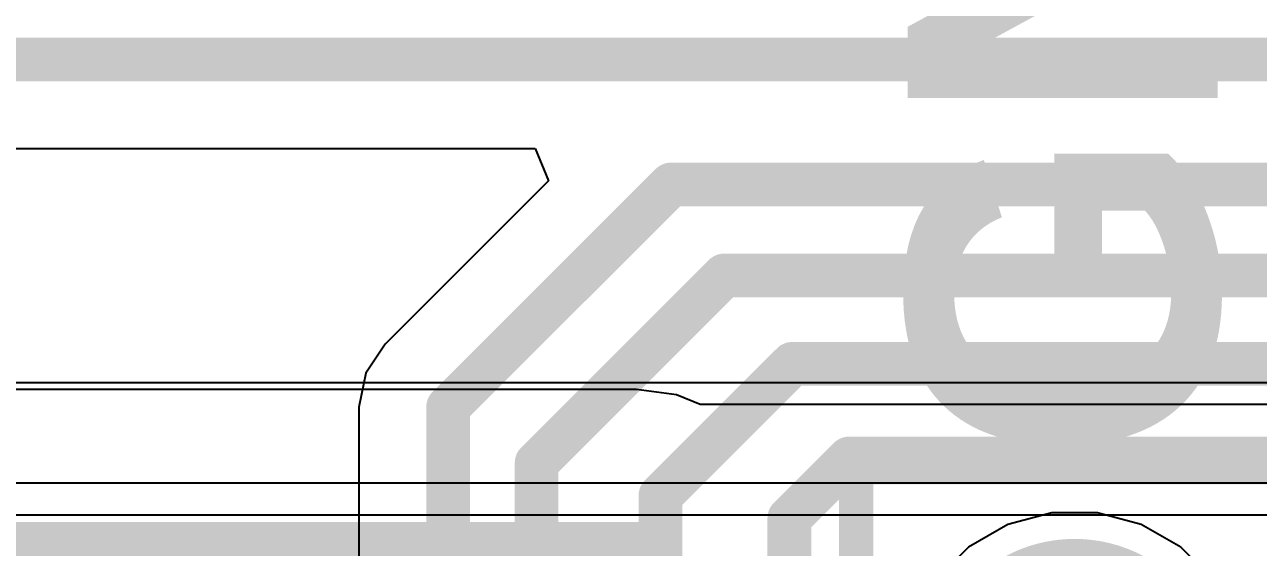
# Model space of a CAD drawing. Header units: inches. Extents: x 0 to 5379, y 0 to 5429.
# Drawn here: x 103.67 to 110.84, y 147 to 150.04 of the extents above; entities that cross this region are included whole.
import ezdxf

# ---------------------------------------------------------------- set-up
doc = ezdxf.new("R2010")
doc.units = ezdxf.units.IN
for name, color, linetype in [('Bottom Layer', 5, 'Continuous'), ('Bottom Solder', 6, 'Continuous'), ('PWR', 156, 'Continuous'), ('SIG 01', 90, 'Continuous'), ('Top Layer', 1, 'Continuous'), ('Top Overlay', 2, 'Continuous'), ('Top Solder', 216, 'Continuous')]:
    doc.layers.add(name, color=color, linetype=linetype)
doc.styles.add('Arial_Bold', font='', dxfattribs={"height": 0.2})
doc.styles.get('Arial_Bold').set_extended_font_data('Arial', bold=True)

# ---------------------------------------------------------------- blocks, each defined once
blk = doc.blocks.new('HDR1X3__799')
at = {"layer": 'Bottom Solder'}
h = blk.add_hatch(color=6, dxfattribs=at)
edge = h.paths.add_edge_path()
edge.add_arc((5.08, 0), 0.8516, 0, 360)
at = {"layer": 'Top Solder'}
h = blk.add_hatch(color=216, dxfattribs=at)
edge = h.paths.add_edge_path()
edge.add_arc((5.08, 0), 0.8516, 0, 360)
at = {"layer": 'Top Overlay'}
for points in [[(6.35, 1.27, 0.2, 0.2, 0), (6.35, -1.27, 0.2, 0.2, 0)], [(6.35, -1.27, 0.2, 0.2, 0), (-1.27, -1.27, 0.2, 0.2, 0)]]:
    blk.add_lwpolyline(points, format="xyseb", dxfattribs=at)
blk.add_lwpolyline([(6.3, -1.27, 0.1, 0.1, 1), (6.4, -1.27, 0.1, 0.1, 1)], format="xyseb", close=True, dxfattribs=at)
blk.add_lwpolyline([(6.3, -1.27, 0.1, 0.1, 1), (6.4, -1.27, 0.1, 0.1, 1)], format="xyseb", close=True, dxfattribs=at)

msp = doc.modelspace()

# ---------------------------------------------------------------- linework, layer by layer
at = {"layer": 'Bottom Layer'}
for p, q in [((116.1098, 147.955), (89.8906, 147.955)), ((89.8906, 147.1864), (111.6649, 147.1864))]:
    msp.add_line(p, q, dxfattribs=at)
at = {"layer": 'PWR'}
for p, q in [((109.6396, 147.1993), (109.3843, 147.1309)), ((109.904, 147.1993), (109.6396, 147.1993)), ((110.1593, 147.1309), (109.904, 147.1993)), ((109.3843, 147.1309), (109.1553, 146.9987)), ((110.3883, 146.9987), (110.1593, 147.1309)), ((109.1553, 146.9987), (108.9684, 146.8118)), ((110.5752, 146.8118), (110.3883, 146.9987))]:
    msp.add_line(p, q, dxfattribs=at)
at = {"layer": 'SIG 01'}
for p, q in [((101.4543, 149.3166), (106.637, 149.3166)), ((106.637, 149.3166), (106.7147, 149.1289)), ((106.7147, 149.1289), (105.7645, 148.1787)), ((105.7645, 148.1787), (105.6522, 148.0106)), ((105.6522, 148.0106), (105.6128, 147.8124)), ((105.6128, 147.8124), (105.6128, 145.616))]:
    msp.add_line(p, q, dxfattribs=at)
for points in [[(101.2397, 149.8346, 0.254, 0.254, 0), (117.1401, 149.8346, 0.254, 0.254, 0)], [(106.1308, 147.8124, 0.254, 0.254, 0), (107.4262, 149.1079, 0.254, 0.254, 0)], [(107.4262, 149.1079, 0.254, 0.254, 0), (116.694, 149.1079, 0.254, 0.254, 0)], [(106.6454, 147.4886, 0.254, 0.254, 0), (107.7362, 148.5794, 0.254, 0.254, 0)], [(107.7362, 148.5794, 0.254, 0.254, 0), (116.3868, 148.5794, 0.254, 0.254, 0)], [(107.3646, 147.298, 0.254, 0.254, 0), (108.1323, 148.0657, 0.254, 0.254, 0)], [(108.1323, 148.0657, 0.254, 0.254, 0), (116.0362, 148.0657, 0.254, 0.254, 0)], [(106.1308, 145.0088, 0.254, 0.254, 0), (106.1308, 147.8124, 0.254, 0.254, 0)], [(106.6454, 145.5545, 0.254, 0.254, 0), (106.6454, 147.4886, 0.254, 0.254, 0)], [(108.1139, 147.1672, 0.254, 0.254, 0), (108.4618, 147.5151, 0.254, 0.254, 0)], [(108.4618, 147.5151, 0.254, 0.254, 0), (115.8144, 147.5151, 0.254, 0.254, 0)], [(107.3646, 145.8058, 0.254, 0.254, 0), (107.3646, 147.298, 0.254, 0.254, 0)], [(108.1139, 146.1311, 0.254, 0.254, 0), (108.1139, 147.1672, 0.254, 0.254, 0)]]:
    msp.add_lwpolyline(points, format="xyseb", dxfattribs=at)
for points in [[(107.3627, 149.1079, 0.127, 0.127, 1), (107.4897, 149.1079, 0.127, 0.127, 1)], [(107.3627, 149.1079, 0.127, 0.127, 1), (107.4897, 149.1079, 0.127, 0.127, 1)], [(107.6727, 148.5794, 0.127, 0.127, 1), (107.7997, 148.5794, 0.127, 0.127, 1)], [(107.6727, 148.5794, 0.127, 0.127, 1), (107.7997, 148.5794, 0.127, 0.127, 1)], [(108.0688, 148.0657, 0.127, 0.127, 1), (108.1958, 148.0657, 0.127, 0.127, 1)], [(108.0688, 148.0657, 0.127, 0.127, 1), (108.1958, 148.0657, 0.127, 0.127, 1)], [(106.0673, 147.8124, 0.127, 0.127, 1), (106.1943, 147.8124, 0.127, 0.127, 1)], [(106.0673, 147.8124, 0.127, 0.127, 1), (106.1943, 147.8124, 0.127, 0.127, 1)], [(106.5819, 147.4886, 0.127, 0.127, 1), (106.7089, 147.4886, 0.127, 0.127, 1)], [(106.5819, 147.4886, 0.127, 0.127, 1), (106.7089, 147.4886, 0.127, 0.127, 1)], [(108.3983, 147.5151, 0.127, 0.127, 1), (108.5253, 147.5151, 0.127, 0.127, 1)], [(108.3983, 147.5151, 0.127, 0.127, 1), (108.5253, 147.5151, 0.127, 0.127, 1)], [(107.3011, 147.298, 0.127, 0.127, 1), (107.4281, 147.298, 0.127, 0.127, 1)], [(107.3011, 147.298, 0.127, 0.127, 1), (107.4281, 147.298, 0.127, 0.127, 1)], [(108.0504, 147.1672, 0.127, 0.127, 1), (108.1774, 147.1672, 0.127, 0.127, 1)], [(108.0504, 147.1672, 0.127, 0.127, 1), (108.1774, 147.1672, 0.127, 0.127, 1)]]:
    msp.add_lwpolyline(points, format="xyseb", close=True, dxfattribs=at)
at = {"layer": 'Top Layer'}
for p, q in [((107.2261, 147.9155), (94.3265, 147.9155)), ((107.4582, 147.8849), (107.2261, 147.9155)), ((107.5956, 147.828), (107.4582, 147.8849)), ((112.3014, 147.828), (107.5956, 147.828)), ((301.9806, 147.3708), (0.381, 147.3708))]:
    msp.add_line(p, q, dxfattribs=at)
for points in [[(94.3265, 147.0188, 0.254, 0.254, 0), (107.2261, 147.0188, 0.254, 0.254, 0)], [(107.2261, 147.0188, 0.254, 0.254, 0), (108.1139, 146.1311, 0.254, 0.254, 0)]]:
    msp.add_lwpolyline(points, format="xyseb", dxfattribs=at)
msp.add_lwpolyline([(107.1626, 147.0188, 0.127, 0.127, 1), (107.2896, 147.0188, 0.127, 0.127, 1)], format="xyseb", close=True, dxfattribs=at)
msp.add_lwpolyline([(107.1626, 147.0188, 0.127, 0.127, 1), (107.2896, 147.0188, 0.127, 0.127, 1)], format="xyseb", close=True, dxfattribs=at)

# ---------------------------------------------------------------- block references
at = {"rotation": 180}
msp.add_blockref('HDR1X3__799', (114.8518, 146.1953), dxfattribs=at)

# ---------------------------------------------------------------- texts
at = {"layer": 'Top Overlay', "style": 'Arial_Bold'}
msp.add_text('GND', height=1.8, rotation=90, dxfattribs=at).set_placement((110.6023, 147.4878))

doc.saveas('drawing.dxf')
